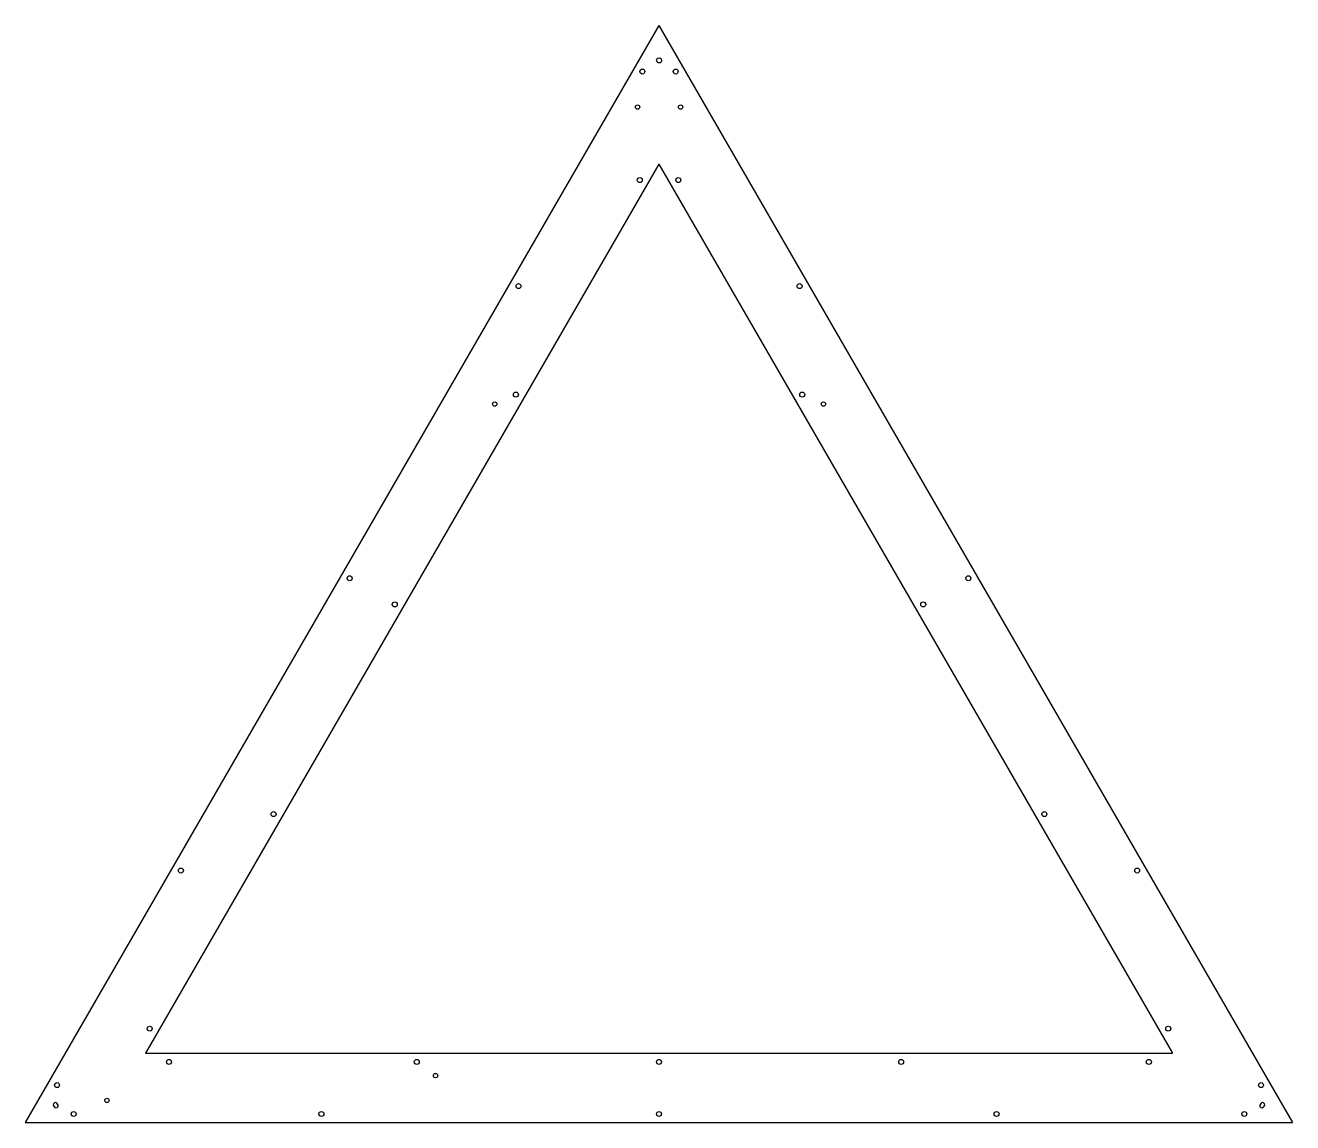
# Model space of a CAD drawing. Header units: millimetres. Extents: x -605 to 418, y 160 to 1046.
import ezdxf

# ---------------------------------------------------------------- set-up
doc = ezdxf.new("R2010")
doc.units = ezdxf.units.MM
doc.layers.add('DV2_0', color=7, linetype='Continuous')

msp = doc.modelspace()

# ---------------------------------------------------------------- linework, layer by layer
at = {"layer": 'DV2_0', "color": 7, "linetype": 'Continuous'}
for p, q in [((-93.1, 1045.7), (-604.6, 159.8)), ((-93.1, 1045.7), (418.4, 159.8)), ((-93.1, 933.7), (-507.6, 215.8)), ((-93.1, 933.7), (321.4, 215.8)), ((-507.6, 215.8), (321.4, 215.8)), ((-604.6, 159.8), (418.4, 159.8))]:
    msp.add_line(p, q, dxfattribs=at)
for centre, radius in [((-106.5, 1008.4), 2), ((-79.6, 1008.4), 2), ((-110.4, 979.7), 1.75), ((-75.7, 979.7), 1.75), ((-108.6, 920.8), 2), ((-77.5, 920.8), 2), ((-206.5, 835.2), 2), ((20.4, 835.2), 2), ((-208.6, 747.6), 2), ((22.5, 747.6), 2), ((-225.7, 740), 1.75), ((39.6, 740), 1.75), ((-342.8, 599.3), 2), ((156.6, 599.3), 2), ((-306.4, 578.2), 2), ((120.2, 578.2), 2), ((-404.2, 408.9), 2), ((218, 408.9), 2), ((-479, 363.3), 2), ((292.9, 363.3), 2), ((-504.2, 235.7), 2), ((318, 235.7), 2), ((-488.6, 208.8), 2), ((-288.6, 208.8), 2), ((-93.1, 208.8), 2), ((102.4, 208.8), 2), ((302.4, 208.8), 2), ((-273.5, 197.8), 1.75), ((-579, 190.1), 2), ((392.9, 190.1), 2), ((-538.7, 177.8), 1.75), ((-565.6, 166.8), 2), ((-365.6, 166.8), 2), ((-93.1, 166.8), 2), ((179.4, 166.8), 2), ((379.4, 166.8), 2)]:
    msp.add_circle(centre, radius, dxfattribs=at)
for centre, start, end in [((-93.5, 1017.4), 75.1219, 284.8781), ((-92.6, 1017.4), 255.1219, 104.8781), ((-580.3, 174.3), 15.1219, 224.8781), ((-579.8, 173.6), 195.1219, 44.8781), ((393.6, 173.6), 135.1219, 344.8781), ((394.1, 174.3), 315.1219, 164.8781)]:
    msp.add_arc(centre, 1.75, start, end, dxfattribs=at)

doc.saveas('drawing.dxf')
